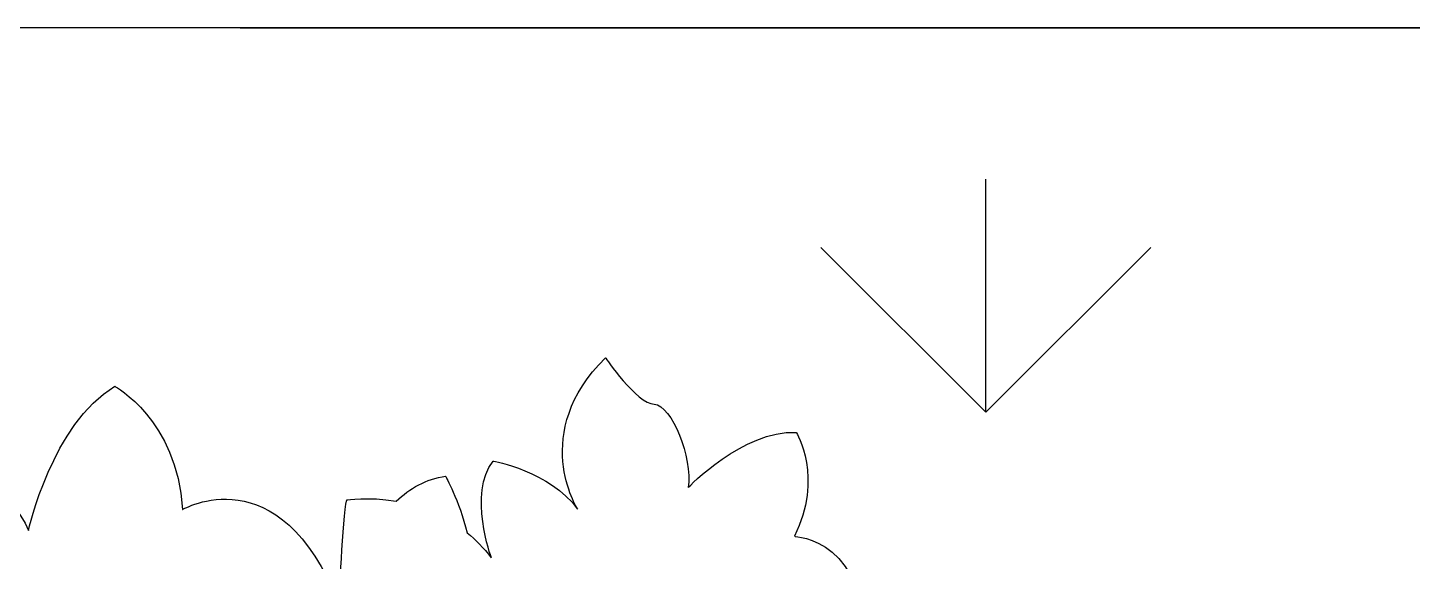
# Model space of a CAD drawing. Header units: inches. Extents: x 102447 to 288095, y 37526 to 105682.
# Drawn here: x 108002.2 to 108113.5, y 87797.9 to 87840.8 of the extents above; entities that cross this region are included whole.
import ezdxf

# ---------------------------------------------------------------- set-up
doc = ezdxf.new("R2010")
doc.units = ezdxf.units.IN
doc.header["$LTSCALE"] = 200
doc.header["$MEASUREMENT"] = 0
doc.layers.add('NEW_TREES', color=7, linetype='Continuous')
doc.layers.add('PAVING', color=7, linetype='Continuous')

msp = doc.modelspace()

# ---------------------------------------------------------------- hatches: boundary and pattern name
h = msp.add_hatch()
h.set_pattern_fill('GRASS', color=3, scale=100)
h.set_pattern_definition([(90, (95209.8, 64192.41), (-70.71068, 70.71068), [18.75, -122.67136]), (45, (95209.8, 64192.41), (-70.71068, 70.71068), [18.75, -81.25]), (135, (95209.8, 64192.41), (-70.71068, -70.71068), [18.75, -81.25])])
h.paths.add_polyline_path([(108448.08, 87840.77), (107211.18, 87840.77), (107211.18, 87491.29), (108448.08, 87491.29)])

# ---------------------------------------------------------------- linework, layer by layer
msp.add_line((108019.27, 87840.77), (108175.42, 87840.77))
at = {"layer": 'NEW_TREES', "color": 3, "linetype": 'Continuous'}
for points in [[(108046.39, 87802.06), (108046.39, 87802.06), (108042.52, 87808.2), (108048.64, 87814.23)], [(108048.64, 87814.23), (108048.64, 87814.23), (108051.14, 87810.54), (108052.55, 87810.49)], [(108002.26, 87800.34), (108002.26, 87800.34), (108004.17, 87808.95), (108009.19, 87811.93)], [(108009.19, 87811.93), (108009.19, 87811.93), (108014.2, 87809.27), (108014.64, 87802.02)], [(108052.55, 87810.49), (108053.98, 87810.42), (108055.63, 87806.18), (108055.29, 87803.79)], [(108055.29, 87803.79), (108055.29, 87803.79), (108059.69, 87808.41), (108063.97, 87808.23)], [(108063.97, 87808.23), (108063.97, 87808.23), (108066.19, 87804.57), (108063.82, 87799.87)], [(107994.63, 87806.13), (107996.29, 87807.12), (108001.04, 87803.36), (108002.26, 87800.34)], [(108014.64, 87802.02), (108014.64, 87802.02), (108022.34, 87806.58), (108027.23, 87794.47)], [(108039.46, 87798.15), (108039.46, 87798.15), (108037.56, 87803.32), (108039.61, 87805.92)], [(108039.61, 87805.92), (108039.61, 87805.92), (108044.16, 87805.13), (108046.39, 87802.06)], [(108031.81, 87802.7), (108032.91, 87803.72), (108034.22, 87804.48), (108035.79, 87804.7)], [(108035.79, 87804.7), (108035.79, 87804.7), (108036.85, 87802.77), (108037.53, 87800.14)], [(108027.23, 87794.47), (108027.23, 87794.47), (108027.52, 87801.31), (108027.84, 87802.8)], [(108027.84, 87802.8), (108027.84, 87802.8), (108029.54, 87803.07), (108031.81, 87802.7)], [(108037.53, 87800.14), (108038.2, 87799.59), (108038.86, 87798.94), (108039.46, 87798.15)], [(108063.82, 87799.87), (108063.82, 87799.87), (108070.18, 87799.59), (108069.08, 87790.43)]]:
    msp.add_open_spline(points, degree=3, dxfattribs=at)
at = {"layer": 'PAVING', "linetype": 'Continuous'}
msp.add_lwpolyline([(107211.18, 87840.77), (107211.18, 87491.29), (108448.08, 87491.29), (108448.08, 87840.77)], close=True, dxfattribs=at)

doc.saveas('drawing.dxf')
